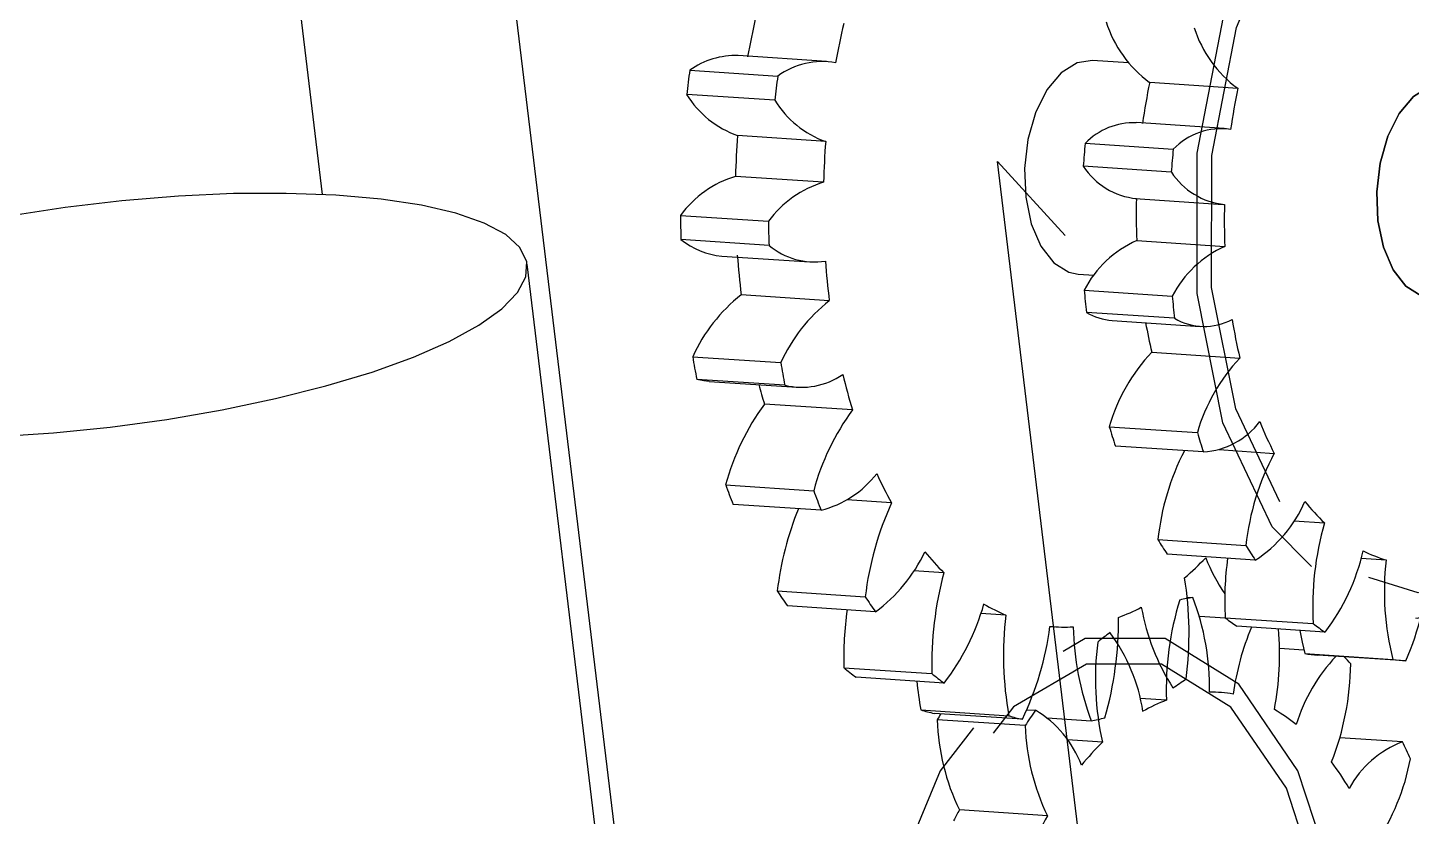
# Model space of a CAD drawing. Header units: millimetres. Extents: x -1795330 to -1787343, y -899964 to -866814.
# Drawn here: x -1787623.4 to -1787594.07, y -899788.27 to -899771.55 of the extents above; entities that cross this region are included whole.
import ezdxf

# ---------------------------------------------------------------- set-up
doc = ezdxf.new("R2010")
doc.units = ezdxf.units.MM
doc.linetypes.add('CENTERX2', pattern=[20.32, 12.7, -2.54, 2.54, -2.54])

msp = doc.modelspace()

# ---------------------------------------------------------------- linework, layer by layer
at = {"color": 7, "linetype": 'Continuous', "lineweight": 25}
for p, q in [((-1787619.194, -899758.214), (-1787617.154, -899775.088)), ((-1787610.497, -899792.326), (-1787613.802, -899764.988)), ((-1787606.468, -899772.271), (-1787608.335, -899772.146)), ((-1787609.364, -899772.457), (-1787607.498, -899772.581)), ((-1787600.065, -899772.298), (-1787600.827, -899772.247)), ((-1787599.616, -899772.712), (-1787597.75, -899772.837)), ((-1787607.563, -899773.092), (-1787609.429, -899772.968)), ((-1787598.036, -899773.692), (-1787599.902, -899773.567)), ((-1787606.483, -899773.966), (-1787608.349, -899773.841)), ((-1787600.985, -899774.005), (-1787599.118, -899774.13)), ((-1787599.158, -899774.613), (-1787601.024, -899774.489)), ((-1787606.528, -899774.83), (-1787608.394, -899774.705)), ((-1787599.925, -899775.175), (-1787598.059, -899775.299)), ((-1787609.562, -899775.532), (-1787607.696, -899775.656)), ((-1787607.684, -899776.169), (-1787609.551, -899776.044)), ((-1787599.89, -899776.066), (-1787598.024, -899776.191)), ((-1787610.431, -899796.246), (-1787612.81, -899776.565)), ((-1787608.684, -899776.395), (-1787606.818, -899776.519)), ((-1787601.129, -899776.777), (-1787600.794, -899776.8)), ((-1787601.004, -899777.118), (-1787599.137, -899777.243)), ((-1787606.406, -899777.34), (-1787608.273, -899777.215)), ((-1787599.091, -899777.712), (-1787600.957, -899777.588)), ((-1787600.41, -899777.76), (-1787598.543, -899777.885)), ((-1787609.303, -899778.529), (-1787607.436, -899778.654)), ((-1787599.572, -899778.432), (-1787597.706, -899778.557)), ((-1787607.349, -899779.133), (-1787609.215, -899779.008)), ((-1787608.956, -899779.05), (-1787607.09, -899779.175)), ((-1787605.915, -899779.657), (-1787607.781, -899779.533)), ((-1787600.472, -899780.013), (-1787598.606, -899780.137)), ((-1787598.477, -899780.547), (-1787600.344, -899780.422)), ((-1787598.144, -899780.498), (-1787596.977, -899780.576)), ((-1787608.603, -899781.244), (-1787606.736, -899781.368)), ((-1787605.087, -899781.624), (-1787606.033, -899781.561)), ((-1787606.579, -899781.782), (-1787608.446, -899781.657)), ((-1787596.554, -899782.007), (-1787595.909, -899782.05)), ((-1787599.443, -899782.405), (-1787597.576, -899782.53)), ((-1787597.378, -899782.839), (-1787599.245, -899782.714)), ((-1787595.135, -899782.8), (-1787594.607, -899782.836)), ((-1787603.979, -899783.107), (-1787604.612, -899783.064)), ((-1787607.511, -899783.491), (-1787605.644, -899783.616)), ((-1787605.428, -899783.935), (-1787607.294, -899783.811)), ((-1787598.821, -899783.624), (-1787598.701, -899783.632)), ((-1787602.666, -899784.003), (-1787603.192, -899783.968)), ((-1787598.563, -899784.029), (-1787598.009, -899784.066)), ((-1787598.015, -899784.062), (-1787596.149, -899784.186)), ((-1787601.729, -899784.244), (-1787601.628, -899784.251)), ((-1787595.901, -899784.365), (-1787597.767, -899784.241)), ((-1787596.348, -899784.746), (-1787596.865, -899784.711)), ((-1787596.329, -899784.82), (-1787594.463, -899784.945)), ((-1787594.19, -899784.976), (-1787596.056, -899784.851)), ((-1787606.1, -899785.119), (-1787604.234, -899785.243)), ((-1787603.973, -899785.446), (-1787605.84, -899785.322)), ((-1787598.146, -899785.643), (-1787598.35, -899785.629)), ((-1787599.259, -899785.81), (-1787599.817, -899785.773)), ((-1787604.468, -899786.015), (-1787602.602, -899786.139)), ((-1787602.315, -899786.213), (-1787604.181, -899786.088)), ((-1787602.256, -899786.348), (-1787604.123, -899786.223)), ((-1787602.22, -899786.01), (-1787602.037, -899786.022)), ((-1787601.788, -899786.181), (-1787600.859, -899786.243)), ((-1787600.616, -899786.698), (-1787601.357, -899786.649)), ((-1787594.259, -899786.692), (-1787595.586, -899786.604)), ((-1787601.783, -899788.26), (-1787603.65, -899788.135))]:
    msp.add_line(p, q, dxfattribs=at)
at = {"color": 7, "linetype": 'Continuous'}
for p, q in [((-1787600.541, -899793.445), (-1787602.845, -899774.388)), ((-1787602.845, -899774.388), (-1787601.409, -899775.96))]:
    msp.add_line(p, q, dxfattribs=at)
at = {"color": 7, "linetype": 'CENTERX2', "flags": 128}
for points in [[(-1787589.428, -899768.906), (-1787588.621, -899771.413), (-1787588.345, -899774.31), (-1787588.628, -899777.283), (-1787589.441, -899780.01), (-1787590.695, -899782.195), (-1787592.255, -899783.601), (-1787593.951, -899784.077), (-1787595.599, -899783.57), (-1787597.021, -899782.135), (-1787598.064, -899779.929), (-1787598.613, -899777.189), (-1787598.609, -899774.214), (-1787598.053, -899771.324), (-1787597.005, -899768.835), (-1787595.579, -899767.014), (-1787593.929, -899766.06), (-1787592.233, -899766.076), (-1787590.677, -899767.06), (-1787589.428, -899768.906)], [(-1787589.674, -899769.274), (-1787588.916, -899771.63), (-1787588.656, -899774.353), (-1787588.923, -899777.146), (-1787589.687, -899779.708), (-1787590.865, -899781.762), (-1787592.331, -899783.083), (-1787593.924, -899783.53), (-1787595.473, -899783.054), (-1787596.81, -899781.706), (-1787597.789, -899779.632), (-1787598.305, -899777.058), (-1787598.302, -899774.262), (-1787597.779, -899771.547), (-1787596.795, -899769.207), (-1787595.454, -899767.496), (-1787593.904, -899766.6), (-1787592.311, -899766.615), (-1787590.848, -899767.54), (-1787589.674, -899769.274)], [(-1787605.636, -899795.671), (-1787605.079, -899798.404), (-1787604.029, -899800.599), (-1787602.602, -899802.02), (-1787600.951, -899802.511), (-1787599.256, -899802.02), (-1787597.7, -899800.6), (-1787596.452, -899798.404), (-1787595.647, -899795.671), (-1787595.373, -899792.697), (-1787595.658, -899789.804), (-1787596.473, -899787.305), (-1787597.728, -899785.472), (-1787599.288, -899784.503), (-1787600.984, -899784.503), (-1787602.632, -899785.472), (-1787604.054, -899787.305), (-1787605.094, -899789.803), (-1787605.642, -899792.696), (-1787605.636, -899795.671)], [(-1787605.329, -899795.536), (-1787604.805, -899798.105), (-1787603.819, -899800.168), (-1787602.478, -899801.503), (-1787600.927, -899801.965), (-1787599.334, -899801.503), (-1787597.872, -899800.168), (-1787596.699, -899798.105), (-1787595.942, -899795.537), (-1787595.684, -899792.742), (-1787595.953, -899790.023), (-1787596.718, -899787.675), (-1787597.898, -899785.953), (-1787599.364, -899785.042), (-1787600.957, -899785.042), (-1787602.506, -899785.952), (-1787603.842, -899787.675), (-1787604.82, -899790.023), (-1787605.334, -899792.741), (-1787605.329, -899795.536)]]:
    msp.add_lwpolyline(points, dxfattribs=at)
at = {"color": 7, "linetype": 'Continuous', "lineweight": 25, "flags": 128}
for points in [[(-1787600.827, -899772.247), (-1787601.155, -899772.299), (-1787601.493, -899772.512), (-1787601.794, -899772.873), (-1787602.034, -899773.356), (-1787602.196, -899773.925), (-1787602.267, -899774.537), (-1787602.244, -899775.147), (-1787602.126, -899775.71), (-1787601.924, -899776.184), (-1787601.651, -899776.535), (-1787601.329, -899776.736), (-1787601.129, -899776.777)], [(-1787592.844, -899776.85), (-1787593.166, -899777.139), (-1787593.515, -899777.27), (-1787593.863, -899777.234), (-1787594.186, -899777.033), (-1787594.458, -899776.683), (-1787594.661, -899776.208), (-1787594.778, -899775.645), (-1787594.802, -899775.035), (-1787594.73, -899774.423), (-1787594.568, -899773.854), (-1787594.328, -899773.372), (-1787594.028, -899773.01), (-1787593.689, -899772.797), (-1787593.338, -899772.748), (-1787592.999, -899772.866), (-1787592.698, -899773.143), (-1787592.458, -899773.559), (-1787592.296, -899774.082), (-1787592.224, -899774.674), (-1787592.247, -899775.291)], [(-1787592.247, -899775.291), (-1787592.224, -899774.674), (-1787592.296, -899774.082), (-1787592.458, -899773.559), (-1787592.698, -899773.143), (-1787592.999, -899772.866), (-1787593.338, -899772.748), (-1787593.689, -899772.797), (-1787594.028, -899773.01), (-1787594.328, -899773.372), (-1787594.568, -899773.854), (-1787594.73, -899774.423), (-1787594.802, -899775.035), (-1787594.778, -899775.645), (-1787594.661, -899776.208), (-1787594.458, -899776.683), (-1787594.186, -899777.033), (-1787593.863, -899777.234), (-1787593.515, -899777.27), (-1787593.166, -899777.139), (-1787592.844, -899776.85)], [(-1787624.036, -899780.216), (-1787622.851, -899780.14), (-1787621.647, -899780.019), (-1787620.447, -899779.857), (-1787619.271, -899779.655), (-1787618.141, -899779.417), (-1787617.077, -899779.148), (-1787616.097, -899778.853), (-1787615.22, -899778.536), (-1787614.46, -899778.203), (-1787613.832, -899777.86), (-1787613.346, -899777.514), (-1787613.012, -899777.17), (-1787612.835, -899776.835), (-1787612.818, -899776.515), (-1787612.962, -899776.214), (-1787613.264, -899775.94), (-1787613.719, -899775.696), (-1787614.319, -899775.487), (-1787615.052, -899775.317), (-1787615.906, -899775.188), (-1787616.866, -899775.104), (-1787617.915, -899775.065), (-1787619.033, -899775.072), (-1787620.201, -899775.125), (-1787621.398, -899775.224), (-1787622.602, -899775.366), (-1787623.793, -899775.548)], [(-1787608.956, -899779.05), (-1787609.063, -899779.039), (-1787609.215, -899779.008)], [(-1787596.433, -899784.33), (-1787596.387, -899784.576), (-1787596.329, -899784.82)]]:
    msp.add_lwpolyline(points, dxfattribs=at)
at = {"color": 7, "linetype": 'Continuous', "lineweight": 25}
for centre, radius, start, end in [((-1787592.116, -899775.02), 16.273, 166.9355, 169.9254), ((-1787590.25, -899775.144), 16.273, 166.9355, 169.9254), ((-1787598.131, -899770.671), 2.525, 197.4738, 233.9549), ((-1787596.264, -899770.796), 2.525, 197.4738, 233.9549), ((-1787608.401, -899773.787), 1.642, 87.6816, 125.9114), ((-1787588.962, -899775.305), 20.6, 172.0523, 173.4849), ((-1787606.56, -899773.845), 1.574, 79.4452, 126.5893), ((-1787587.096, -899775.43), 20.6, 172.0523, 173.4849), ((-1787586.356, -899775.456), 13.541, 168.3087, 172.0551), ((-1787607.66, -899771.884), 2.075, 211.4802, 250.5879), ((-1787584.489, -899775.581), 13.541, 168.3087, 172.0551), ((-1787605.793, -899772.009), 2.075, 211.4802, 250.5879), ((-1787599.945, -899775.019), 1.452, 88.3331, 135.7294), ((-1787591.192, -899775.166), 17.209, 175.5862, 178.4666), ((-1787598.096, -899775.116), 1.421, 82.113, 136.0247), ((-1787589.325, -899775.29), 17.209, 175.5862, 178.4666), ((-1787583.45, -899775.682), 17.614, 174.5374, 176.1155), ((-1787581.584, -899775.807), 17.614, 174.5374, 176.1155), ((-1787599.749, -899773.665), 1.518, 212.8598, 264.3923), ((-1787607.739, -899776.869), 2.261, 106.8371, 143.7399), ((-1787597.882, -899773.79), 1.518, 212.8598, 264.3923), ((-1787605.873, -899776.994), 2.261, 106.8371, 143.7399), ((-1787586.13, -899775.515), 13.772, 178.5899, 182.2944), ((-1787584.263, -899775.64), 13.772, 178.5899, 182.2944), ((-1787589.247, -899775.326), 20.316, 180.5811, 182.027), ((-1787587.381, -899775.45), 20.316, 180.5811, 182.027), ((-1787608.554, -899774.824), 1.576, 230.7509, 265.2506), ((-1787606.716, -899775.009), 1.511, 230.1476, 278.6283), ((-1787598.953, -899778.174), 2.307, 113.9834, 152.7609), ((-1787597.086, -899778.299), 2.307, 113.9834, 152.7609), ((-1787592.571, -899775.225), 15.827, 184.18, 187.2258), ((-1787590.705, -899775.349), 15.827, 184.18, 187.2258), ((-1787584.862, -899775.743), 16.2, 184.8686, 186.5372), ((-1787606.08, -899779.995), 3.54, 128.2601, 155.5352), ((-1787604.214, -899780.12), 3.54, 128.2601, 155.5352), ((-1787582.996, -899775.868), 16.2, 184.8686, 186.5372), ((-1787600.319, -899776.52), 1.244, 239.1596, 265.8213), ((-1787598.459, -899776.655), 1.232, 239.1673, 298.5965), ((-1787586.562, -899775.904), 11.455, 189.2036, 193.3921), ((-1787588.564, -899775.809), 11.316, 190.1741, 193.4073), ((-1787592.118, -899775.643), 17.425, 189.5324, 191.1341), ((-1787596.81, -899781.053), 3.807, 136.5021, 164.1397), ((-1787594.944, -899781.178), 3.807, 136.5021, 164.1397), ((-1787590.252, -899775.768), 17.425, 189.5324, 191.1341), ((-1787606.993, -899777.635), 1.54, 256.6149, 304.4701), ((-1787593.809, -899775.936), 12.664, 193.5547, 197.0886), ((-1787595.92, -899775.882), 12.41, 195.1254, 197.1071), ((-1787603.603, -899782.593), 5.179, 143.7844, 164.9039), ((-1787601.737, -899782.717), 5.179, 143.7844, 164.9039), ((-1787588.775, -899776.561), 12.196, 196.4421, 198.4585), ((-1787598.585, -899778.912), 1.638, 273.765, 322.6992), ((-1787590.008, -899777.004), 7.831, 201.7396, 207.1375), ((-1787586.909, -899776.685), 12.196, 196.4421, 198.4585), ((-1787594.051, -899782.987), 5.423, 152.9414, 173.8436), ((-1787592.226, -899783.102), 5.381, 151.9987, 173.8888), ((-1787596.351, -899776.822), 13.025, 199.8475, 201.7922), ((-1787607.117, -899779.684), 2.166, 284.3652, 322.3549), ((-1787597.342, -899777.287), 8.877, 204.7727, 209.2514), ((-1787594.485, -899776.946), 13.025, 199.8475, 201.7922), ((-1787600.65, -899784.326), 6.911, 158.1087, 173.0638), ((-1787599, -899784.402), 6.69, 155.4708, 173.254), ((-1787598.867, -899780.512), 2.762, 302.6092, 336.9336), ((-1787592.727, -899778.728), 4.601, 218.5414, 226.2377), ((-1787589.904, -899783.805), 6.256, 163.7108, 183.4906), ((-1787592.909, -899778.443), 7.641, 211.2361, 213.9902), ((-1787607.443, -899781.206), 3.392, 306.4464, 334.5157), ((-1787600.011, -899779.081), 5.652, 219.3636, 225.4155), ((-1787591.043, -899778.567), 7.641, 211.2361, 213.9902), ((-1787599.359, -899781.696), 4.369, 322.3345, 347.5225), ((-1787593.798, -899780.126), 2.828, 242.7279, 253.3762), ((-1787602.913, -899778.499), 6.206, 310.5734, 316.2599), ((-1787594.855, -899781.38), 3.842, 201.5134, 214.4022), ((-1787591.672, -899783.684), 6.354, 171.9977, 183.4035), ((-1787588.689, -899783.492), 5.954, 173.6736, 194.1237), ((-1787599.489, -899782.644), 5.79, 336.2544, 357.092), ((-1787596.703, -899785.059), 7.533, 164.9773, 181.4008), ((-1787606.221, -899784.397), 7.439, 352.599, 9.1606), ((-1787600.26, -899778.811), 8.63, 212.8401, 215.399), ((-1787598.393, -899778.936), 8.63, 212.8401, 215.399), ((-1787598.445, -899784.941), 7.657, 172.1441, 181.3265), ((-1787607.949, -899782.391), 5.014, 322.4609, 344.0439), ((-1787601.236, -899780.598), 3.694, 239.1837, 247.2212), ((-1787601.633, -899780.321), 3.97, 289.9395, 297.5998), ((-1787595.186, -899783.019), 4.68, 190.0909, 212.6981), ((-1787593.052, -899785.552), 6.213, 162.5025, 182.3758), ((-1787598.201, -899787.021), 3.425, 98.3957, 103.0978), ((-1787603.671, -899785.534), 5.322, 358.8885, 20.943), ((-1787595.337, -899784.851), 7.378, 173.4029, 190.0559), ((-1787607.77, -899784.13), 7.492, 344.1052, 0.5893), ((-1787595.313, -899780.582), 4.406, 232.1741, 236.1497), ((-1787593.447, -899780.706), 4.406, 232.1741, 236.1497), ((-1787608.236, -899783.381), 6.563, 334.4404, 352.4536), ((-1787601.419, -899781.115), 3.144, 264.3365, 273.287), ((-1787594.953, -899784.084), 6.288, 181.5366, 200.0746), ((-1787597.304, -899788.774), 5.411, 125.6403, 129.1069), ((-1787603.452, -899786.608), 3.735, 8.6715, 36.6697), ((-1787592.271, -899786.429), 5.624, 157.3217, 172.353), ((-1787603.193, -899784.841), 6.329, 349.3848, 4.9109), ((-1787594.719, -899785.356), 6.048, 172.5891, 192.8249), ((-1787592.972, -899787.42), 3.706, 136.6553, 162.7931), ((-1787595.83, -899781.645), 3.214, 261.0663, 265.9721), ((-1787601.345, -899784.944), 5.992, 338.7442, 359.1072), ((-1787599.623, -899788.852), 5.725, 41.7785, 43.8132), ((-1787593.964, -899781.769), 3.214, 261.0663, 265.9721), ((-1787602.629, -899780.936), 5.435, 230.3087, 233.7913), ((-1787600.763, -899781.061), 5.435, 230.3087, 233.7913), ((-1787602.333, -899780.547), 5.942, 302.6905, 305.9724), ((-1787597.747, -899784.791), 6.831, 185.1819, 190.3196), ((-1787598.316, -899788.193), 2.556, 79.3814, 90.7735), ((-1787598.112, -899788.912), 3.308, 110.2959, 119.8876), ((-1787603.354, -899782.254), 3.923, 253.4919, 257.8206), ((-1787596.12, -899791.36), 9.509, 146.398, 147.3031), ((-1787599.304, -899786.045), 4.822, 182.1122, 205.6806), ((-1787601.487, -899782.378), 3.923, 253.4919, 257.8206), ((-1787594.426, -899791.372), 9.303, 144.9001, 147.3153), ((-1787603.179, -899787.965), 2.253, 20.1778, 59.5788), ((-1787601.546, -899782.214), 4.087, 279.679, 283.8906), ((-1787598.677, -899788.974), 3.421, 50.7451, 60.1231), ((-1787597.438, -899786.17), 4.822, 182.1122, 205.6806), ((-1787596.641, -899790.778), 5.696, 134.2549, 140.9296), ((-1787593.487, -899788.721), 2.171, 110.8344, 151.2485), ((-1787602.881, -899790.965), 9.622, 24.0013, 26.363), ((-1787600.502, -899790.657), 5.917, 30.2411, 36.7487), ((-1787598.725, -899786.199), 4.712, 325.6441, 349.5809), ((-1787595.943, -899792.428), 8.821, 150.8762, 152.5518), ((-1787593.694, -899792.757), 9.255, 150.9284, 155.7572)]:
    msp.add_arc(centre, radius, start, end, dxfattribs=at)

doc.saveas('drawing.dxf')
